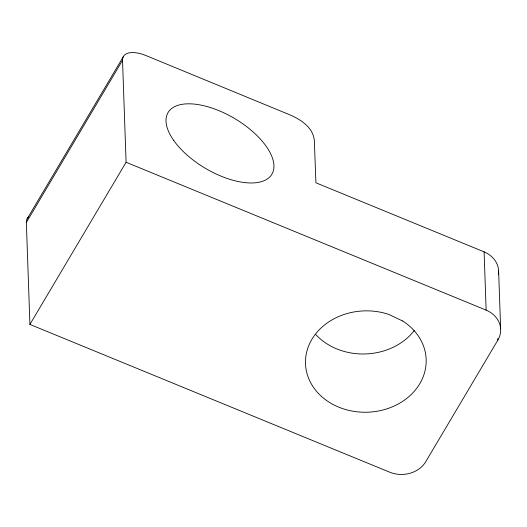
<?xml version="1.0" encoding="UTF-8"?>
<svg xmlns="http://www.w3.org/2000/svg" width="527" height="527" viewBox="0 0 527 527"><rect width="100%" height="100%" fill="white"/><g stroke="black" fill="none" stroke-linecap="round" stroke-linejoin="round"><path stroke-width="0.79" d="M27.035 219.021L123.213 56.863M497.778 338.505L497.837 340.146L425.704 461.764A26.837 22.529 -2 0 1 389.697 472.185L29.914 324.428L26.35 222.453L122.527 60.295A26.837 12.832 30.7 0 1 146.005 55.579L286.22 113.338C298.249 117.962 313.196 126.348 314.329 140.597L315.936 182.803L484.102 251.866A26.837 22.529 -2 0 1 498.463 274.356M29.914 324.428L126.085 162.263L122.527 60.295M126.085 162.263L486.138 310.133A26.837 22.536 -2 0 1 497.837 340.146M498.614 270.667L500.65 328.94M484.102 251.866L486.138 310.133M26.35 222.453A26.837 12.832 30.7 0 1 28.735 216.913M414.4 330.409A60.381 50.697 -2 0 1 315.943 334.691M402.523 320.917L388.867 314.448A60.381 50.697 -2 0 0 305.522 364.44A60.381 50.697 -2 0 0 393.761 406.212A60.381 50.697 -2 0 0 402.523 320.917M173.831 140.597A60.381 28.873 30.7 0 0 267.301 178.982A60.381 28.873 30.7 0 0 218.85 110.624A60.381 28.873 30.7 0 0 173.831 140.597"/></g></svg>
